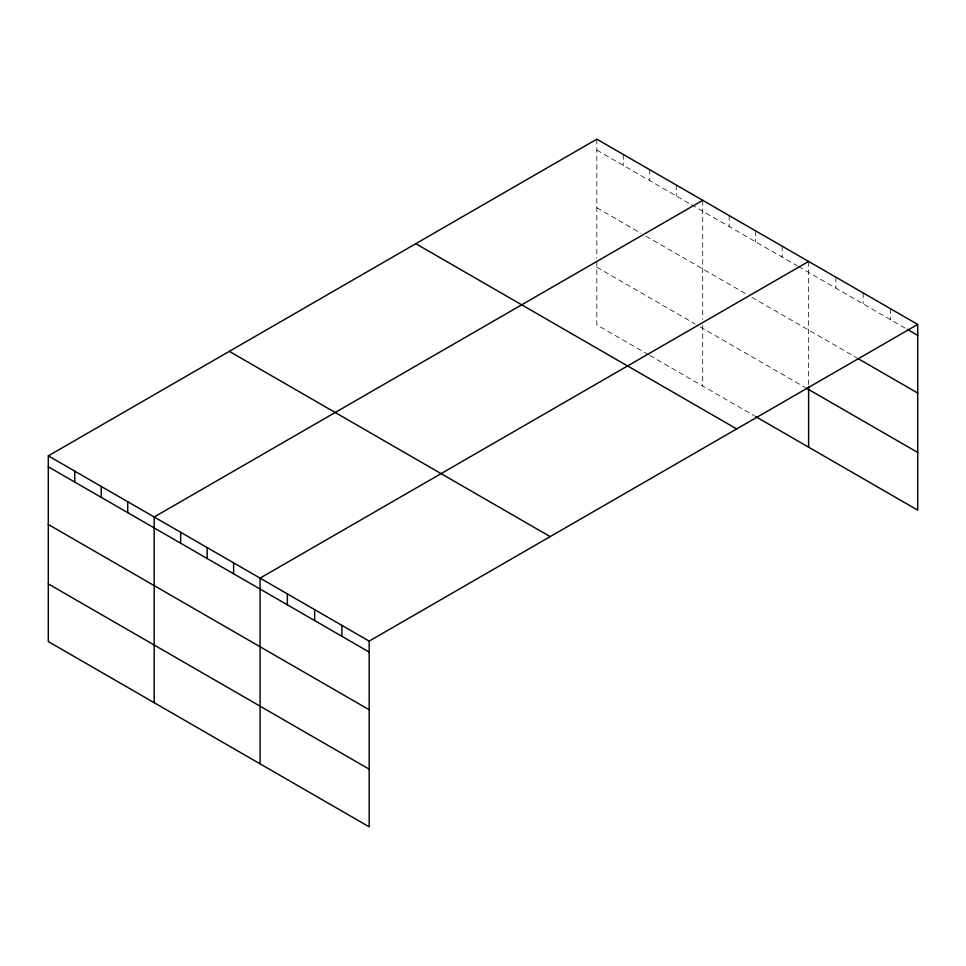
<?xml version="1.0" encoding="UTF-8"?>
<svg xmlns="http://www.w3.org/2000/svg" width="966" height="966" viewBox="0 0 966 966"><rect width="100%" height="100%" fill="white"/><g stroke="black" fill="none" stroke-linecap="round" stroke-linejoin="round"><path stroke-width="0.72" stroke-dasharray="4.83 3.62" d="M596.831 150.104L690.11 203.959M691.366 204.695L797.264 265.819M798.52 266.556L906.011 328.609M596.831 207.787L640.953 233.253M645.988 236.163L746.839 294.389M751.874 297.299L856.661 357.794M596.831 267.208L695.158 323.972M700.193 326.882L804.823 387.294M648.512 354.727L596.831 324.878L596.831 259.782M649.768 355.452L754.398 415.851M890.423 308.685L890.423 319.613M863.157 292.94L863.157 303.867M835.88 277.194L835.88 288.122M808.602 261.436L808.602 385.023M782.134 246.161L782.134 257.089M755.654 230.874L755.654 241.814M729.185 215.587L729.185 226.527M702.717 200.312L702.717 319.432M702.717 325.373L702.717 386.014M676.248 185.025L676.248 195.953M649.768 169.738L649.768 180.678M623.299 154.451L623.299 165.391M596.831 139.176L596.831 258.296"/><path stroke-width="1.45" d="M48.3 455.867L369.169 641.122L369.169 826.824L48.3 641.569L48.3 455.867L596.831 139.176L917.7 324.431L917.7 510.133L755.654 416.588M702.717 200.312L154.186 516.991L154.186 702.705M808.602 261.436L260.071 578.127L260.071 763.84M369.169 641.122L917.7 324.431M907.315 329.358L917.7 335.359M857.953 358.543L917.7 393.041M806.079 388.018L917.7 452.462M415.815 243.686L736.684 428.94M229.316 351.358L550.185 536.613M48.3 466.795L369.169 652.05M48.3 524.478L369.169 709.732M48.3 583.899L369.169 769.153M808.602 386.509L808.602 447.149M341.904 625.376L341.904 636.304M314.626 609.618L314.626 620.558M287.349 593.873L287.349 604.813M233.603 562.852L233.603 573.78M207.135 547.565L207.135 558.493M180.654 532.278L180.654 543.218M127.717 501.716L127.717 512.644M101.249 486.429L101.249 497.369M74.768 471.142L74.768 482.082"/></g></svg>
